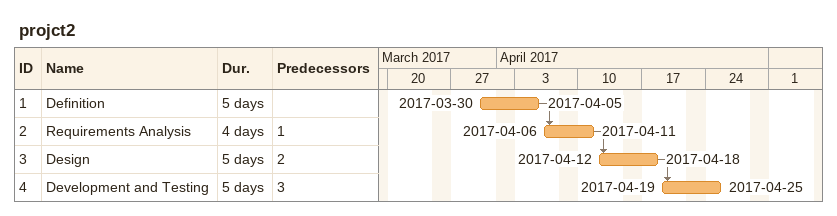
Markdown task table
projct2

| ID | Task | Duration | Start | Finish | Predecessors |
|---|---|---|---|---|---|
| 1 | Definition | 5d | 2017-03-30 | 2017-04-05 |  |
| 2 | Requirements Analysis | 4d | 2017-04-06 | 2017-04-11 | 1 |
| 3 | Design | 5d | 2017-04-12 | 2017-04-18 | 2 |
| 4 | Development and Testing | 5d | 2017-04-19 | 2017-04-25 | 3 |
